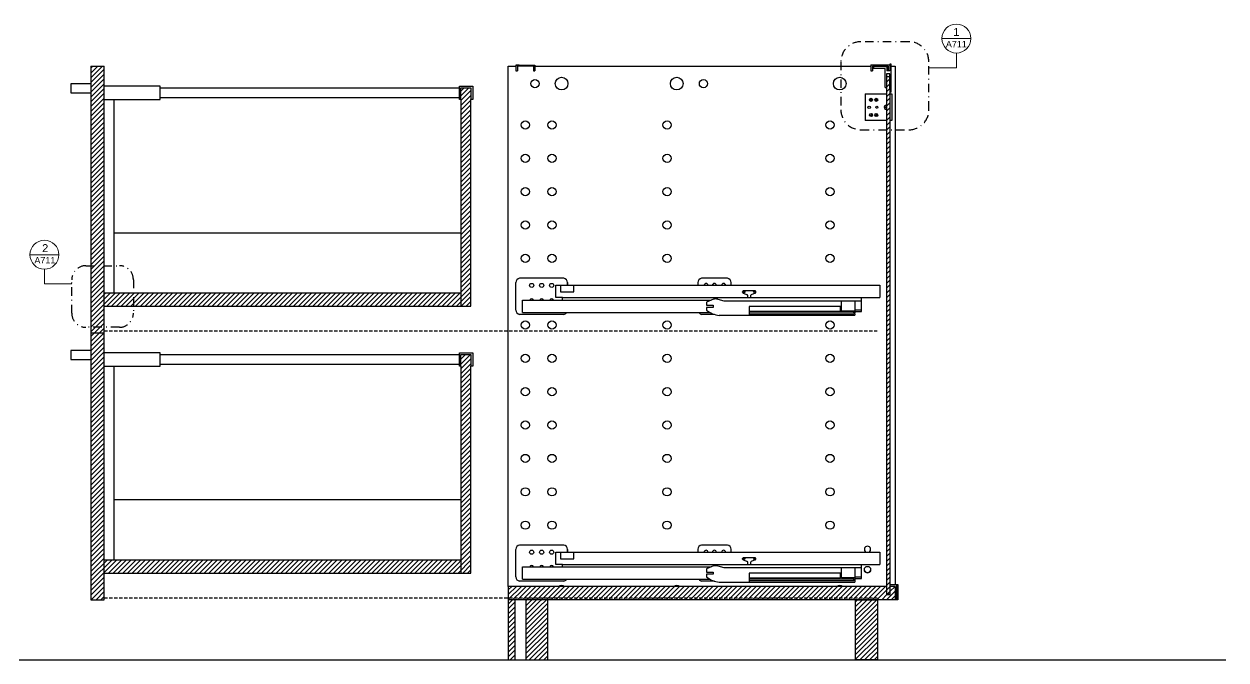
# Model space of a CAD drawing. Header units: millimetres. Extents: x -327 to 34504, y -289 to 580.
# Drawn here: x 1253.1 to 1433.3, y 309.4 to 404.7 of the extents above; entities that cross this region are included whole.
import ezdxf
from ezdxf.enums import TextEntityAlignment as Align

# ---------------------------------------------------------------- set-up
doc = ezdxf.new("R2010")
doc.units = ezdxf.units.MM
doc.linetypes.add('TRATTEGGIATO', pattern=[0.75, 0.5, -0.25])
doc.linetypes.add('TRATTOPUNTO', pattern=[25.4, 12.7, -6.35, 0, -6.35])
doc.layers.add('A-ANNO-SYMB', color=3, linetype='Continuous', lineweight=15)
doc.layers.add('A-GLAZ-FULL', color=4, linetype='Continuous', lineweight=25)
for name, color, linetype in [('FINESTRE', 4, 'Continuous'), ('G-ANNO-LOGO', 3, 'Continuous'), ('linee sezionate', 4, 'Continuous'), ('prospetti', 2, 'Continuous'), ('simboli tratteggiati', 1, 'Continuous'), ('viti', 5, 'Continuous')]:
    doc.layers.add(name, color=color, linetype=linetype)
doc.styles.add('ARIAL', font='arial.ttf')
doc.styles.get("Standard").update_dxf_attribs({"font": 'arial.ttf'})

# ---------------------------------------------------------------- blocks, each defined once
blk = doc.blocks.new('DETAGLI')
at = {"layer": 'A-ANNO-SYMB', "linetype": 'Continuous'}
blk.add_line((486.66, 356.17), (504.76, 356.17), dxfattribs=at)
blk.add_circle((495.71, 356.17), 9.05, dxfattribs=at)
for tag, p in [('TAVOLA', (495.71, 362.76)), ('SEZIONE', (495.71, 354.67))]:
    blk.add_attdef(tag, text='', height=5, dxfattribs=at).set_placement(p, align=Align.TOP_CENTER)

msp = doc.modelspace()

# ---------------------------------------------------------------- hatches: boundary and pattern name
at = {"layer": 'G-ANNO-LOGO'}
h = msp.add_hatch(dxfattribs=at)
h.set_pattern_fill('ANSI31', color=256, scale=0.16)
h.paths.add_polyline_path([(1265.09, 378.43), (1265.09, 398.43), (1263.09, 398.43), (1263.09, 378.43), (1263.09, 368.51), (1265.09, 368.51), (1265.09, 373.13)])
h.paths.add_polyline_path([(1265.09, 368.51), (1263.09, 368.51), (1263.09, 359.27), (1265.09, 359.27)])
h.paths.add_polyline_path([(1269.47, 364.43), (1265.09, 364.43), (1265.09, 362.43), (1269.47, 362.43)])
h.paths.add_polyline_path([(1318.59, 364.43), (1269.47, 364.43), (1269.47, 362.43), (1318.59, 362.43)])
h.paths.add_polyline_path([(1265.09, 359.27), (1263.09, 359.27), (1263.09, 358.43), (1265.09, 358.43)])
h.paths.add_polyline_path([(1265.09, 358.43), (1263.09, 358.43), (1263.09, 338.43), (1263.09, 318.43), (1265.09, 318.43), (1265.09, 338.43)])
h.paths.add_polyline_path([(1318.59, 324.43), (1265.09, 324.43), (1265.09, 322.43), (1318.59, 322.43)])
h.paths.add_polyline_path([(1320.09, 353.43), (1320.09, 355.18), (1318.59, 355.18), (1318.59, 353.43), (1318.59, 322.43), (1320.09, 322.43)])
h.paths.add_polyline_path([(1320.09, 393.43), (1320.09, 395.18), (1318.59, 395.18), (1318.59, 393.43), (1318.59, 362.43), (1320.09, 362.43)])
h.paths.add_polyline_path([(1331.62, 318.43), (1328.34, 318.43), (1328.34, 309.41), (1331.62, 309.41)])
h.paths.add_polyline_path([(1326.7, 318.43), (1325.7, 318.43), (1325.7, 309.39), (1326.7, 309.39)])
h.paths.add_polyline_path([(1382.4, 320.43), (1325.7, 320.43), (1325.7, 318.43), (1326.7, 318.43), (1383.7, 318.43), (1383.7, 320.43), (1382.95, 320.43), (1382.95, 319.21), (1382.9, 319.21), (1382.4, 319.21), (1382.4, 319.26)])
h.paths.add_polyline_path([(1381.06, 318.42), (1377.78, 318.42), (1377.78, 309.41), (1381.06, 309.41)])
h.paths.add_polyline_path([(1382.9, 356.25), (1382.45, 356.25), (1382.45, 319.26), (1382.9, 319.26)])
h.paths.add_polyline_path([(1382.9, 369.45), (1382.45, 369.45), (1382.45, 356.25), (1382.9, 356.25)])
h.paths.add_polyline_path([(1382.9, 396.9), (1382.45, 396.9), (1382.45, 369.45), (1382.9, 369.45)])

# ---------------------------------------------------------------- linework, layer by layer
for p, q in [((1263.09, 398.43), (1265.09, 398.43)), ((1382.9, 393.89), (1382.9, 390.63)), ((1263.09, 358.43), (1265.09, 358.43))]:
    msp.add_line(p, q)
for centre in [(1328.24, 359.61), (1332.24, 359.61)]:
    msp.add_circle(centre, 0.614)
at = {"layer": 'A-ANNO-SYMB'}
for p, q in [((1392.89, 400.4), (1392.89, 398.2)), ((1392.89, 398.2), (1388.77, 398.2)), ((1256.12, 367.98), (1256.12, 365.78)), ((1256.12, 365.78), (1260.23, 365.78))]:
    msp.add_line(p, q, dxfattribs=at)
at = {"layer": 'A-GLAZ-FULL'}
msp.add_line((1173.48, 309.39), (1433.33, 309.39), dxfattribs=at)
at = {"layer": 'FINESTRE'}
for p, q in [((1382.4, 320.43), (1382.4, 319.26)), ((1382.4, 319.26), (1382.4, 319.21)), ((1382.4, 319.21), (1382.9, 319.21)), ((1382.9, 319.21), (1382.95, 319.21)), ((1382.95, 319.21), (1382.95, 320.43))]:
    msp.add_line(p, q, dxfattribs=at)
for points in [[(1328.34, 318.43), (1328.34, 309.41), (1331.62, 309.41), (1331.62, 318.43)], [(1381.06, 318.42), (1381.06, 309.41), (1377.78, 309.41), (1377.78, 318.42)]]:
    msp.add_lwpolyline(points, close=True, dxfattribs=at)
at = {"layer": 'linee sezionate'}
for p, q in [((1263.09, 398.43), (1263.09, 378.43)), ((1263.09, 398.43), (1265.09, 398.43)), ((1265.09, 378.43), (1265.09, 398.43)), ((1381.92, 398.43), (1382.32, 398.43)), ((1318.59, 395.18), (1320.09, 395.18)), ((1318.59, 393.43), (1318.59, 395.18)), ((1320.09, 395.18), (1320.09, 393.43)), ((1265.09, 378.73), (1265.09, 393.13)), ((1318.59, 393.43), (1318.59, 362.43)), ((1320.09, 362.43), (1320.09, 393.43)), ((1263.09, 378.43), (1263.09, 358.43)), ((1265.09, 358.43), (1265.09, 378.43)), ((1265.09, 358.73), (1265.09, 373.13)), ((1265.09, 364.43), (1318.59, 364.43)), ((1265.09, 362.43), (1320.09, 362.43)), ((1263.09, 358.43), (1263.09, 338.43)), ((1263.09, 358.43), (1265.09, 358.43)), ((1263.09, 358.43), (1265.09, 358.43)), ((1265.09, 338.43), (1265.09, 358.43)), ((1318.59, 355.18), (1320.09, 355.18)), ((1318.59, 353.43), (1318.59, 355.18)), ((1320.09, 355.18), (1320.09, 353.43)), ((1318.59, 353.43), (1318.59, 322.43)), ((1320.09, 322.43), (1320.09, 353.43)), ((1265.09, 338.73), (1265.09, 353.13)), ((1263.09, 338.43), (1263.09, 318.43)), ((1265.09, 318.43), (1265.09, 338.43)), ((1265.09, 318.73), (1265.09, 333.13)), ((1265.09, 324.43), (1318.59, 324.43)), ((1265.09, 322.43), (1320.09, 322.43)), ((1325.7, 320.43), (1325.7, 318.43)), ((1382.4, 320.43), (1325.7, 320.43)), ((1383.7, 320.43), (1382.95, 320.43)), ((1383.7, 320.43), (1383.7, 318.43)), ((1263.09, 318.43), (1265.09, 318.43)), ((1383.7, 318.43), (1325.7, 318.43)), ((1325.7, 318.43), (1325.7, 309.39)), ((1326.7, 318.43), (1326.7, 309.39))]:
    msp.add_line(p, q, dxfattribs=at)
msp.add_lwpolyline([(1382.45, 396.9), (1382.9, 396.9), (1382.9, 319.26), (1382.45, 319.26)], close=True, dxfattribs=at)
at = {"layer": 'prospetti'}
for p, q in [((1325.7, 398.43), (1326.85, 398.43)), ((1325.7, 320.43), (1325.7, 398.43)), ((1329.68, 398.43), (1380.08, 398.43)), ((1383.12, 398.43), (1383.7, 398.43)), ((1383.7, 398.43), (1383.7, 390.73)), ((1263.09, 395.8), (1260.07, 395.8)), ((1260.07, 395.8), (1260.07, 394.45)), ((1273.47, 395.43), (1265.09, 395.43)), ((1273.47, 393.43), (1273.47, 395.43)), ((1273.47, 395.18), (1318.39, 395.18)), ((1318.39, 395.43), (1320.39, 395.43)), ((1318.39, 393.43), (1318.39, 395.43)), ((1320.39, 395.43), (1320.39, 393.43)), ((1320.39, 395.43), (1320.39, 393.43)), ((1260.07, 394.45), (1263.09, 394.45)), ((1265.09, 393.43), (1273.47, 393.43)), ((1266.59, 364.43), (1266.59, 393.43)), ((1318.39, 393.68), (1273.47, 393.68)), ((1318.59, 393.43), (1318.39, 393.43)), ((1320.39, 393.43), (1320.09, 393.43)), ((1383.7, 390.73), (1383.7, 320.73)), ((1266.59, 373.43), (1318.59, 373.43)), ((1263.09, 355.8), (1260.07, 355.8)), ((1260.07, 355.8), (1260.07, 354.45)), ((1273.47, 355.43), (1265.09, 355.43)), ((1273.47, 353.43), (1273.47, 355.43)), ((1273.47, 355.18), (1318.39, 355.18)), ((1318.39, 355.43), (1320.39, 355.43)), ((1318.39, 353.43), (1318.39, 355.43)), ((1320.39, 355.43), (1320.39, 353.43)), ((1320.39, 355.43), (1320.39, 353.43)), ((1260.07, 354.45), (1263.09, 354.45)), ((1265.09, 353.43), (1273.47, 353.43)), ((1266.59, 324.43), (1266.59, 353.43)), ((1318.39, 353.68), (1273.47, 353.68)), ((1318.59, 353.43), (1318.39, 353.43)), ((1320.39, 353.43), (1320.09, 353.43)), ((1266.59, 333.43), (1318.59, 333.43))]:
    msp.add_line(p, q, dxfattribs=at)
for centre, radius in [((1333.69, 395.81), 0.955), ((1333.69, 395.81), 0.955), ((1350.96, 395.81), 0.955), ((1350.96, 395.81), 0.955), ((1375.41, 395.81), 0.955), ((1375.41, 395.81), 0.955), ((1329.69, 395.81), 0.614), ((1329.69, 395.81), 0.614), ((1354.96, 395.81), 0.614), ((1354.96, 395.81), 0.614), ((1328.24, 389.61), 0.614), ((1332.24, 389.61), 0.614), ((1349.51, 389.61), 0.614), ((1373.95, 389.61), 0.614), ((1328.24, 384.61), 0.614), ((1332.24, 384.61), 0.614), ((1349.51, 384.61), 0.614), ((1373.95, 384.61), 0.614), ((1328.24, 379.61), 0.614), ((1328.24, 379.61), 0.614), ((1332.24, 379.61), 0.614), ((1332.24, 379.61), 0.614), ((1349.51, 379.61), 0.614), ((1373.95, 379.61), 0.614), ((1328.24, 374.61), 0.614), ((1328.24, 374.61), 0.614), ((1332.24, 374.61), 0.614), ((1332.24, 374.61), 0.614), ((1349.51, 374.61), 0.614), ((1373.95, 374.61), 0.614), ((1328.24, 369.61), 0.614), ((1328.24, 369.61), 0.614), ((1332.24, 369.61), 0.614), ((1332.24, 369.61), 0.614), ((1349.51, 369.61), 0.614), ((1373.95, 369.61), 0.614), ((1328.24, 359.61), 0.614), ((1332.24, 359.61), 0.614), ((1349.51, 359.61), 0.614), ((1373.95, 359.61), 0.614), ((1328.24, 354.61), 0.614), ((1328.24, 354.61), 0.614), ((1332.24, 354.61), 0.614), ((1332.24, 354.61), 0.614), ((1349.51, 354.61), 0.614), ((1373.95, 354.61), 0.614), ((1328.24, 349.61), 0.614), ((1328.24, 349.61), 0.614), ((1328.24, 349.61), 0.614), ((1332.24, 349.61), 0.614), ((1332.24, 349.61), 0.614), ((1332.24, 349.61), 0.614), ((1349.51, 349.61), 0.614), ((1349.51, 349.61), 0.614), ((1349.51, 349.61), 0.614), ((1373.95, 349.61), 0.614), ((1373.95, 349.61), 0.614), ((1373.95, 349.61), 0.614), ((1328.24, 344.61), 0.614), ((1328.24, 344.61), 0.614), ((1328.24, 344.61), 0.614), ((1332.24, 344.61), 0.614), ((1332.24, 344.61), 0.614), ((1332.24, 344.61), 0.614), ((1349.51, 344.61), 0.614), ((1349.51, 344.61), 0.614), ((1349.51, 344.61), 0.614), ((1373.95, 344.61), 0.614), ((1373.95, 344.61), 0.614), ((1373.95, 344.61), 0.614), ((1328.24, 339.61), 0.614), ((1328.24, 339.61), 0.614), ((1332.24, 339.61), 0.614), ((1332.24, 339.61), 0.614), ((1349.51, 339.61), 0.614), ((1373.95, 339.61), 0.614), ((1328.24, 334.61), 0.614), ((1328.24, 334.61), 0.614), ((1332.24, 334.61), 0.614), ((1332.24, 334.61), 0.614), ((1349.51, 334.61), 0.614), ((1373.95, 334.61), 0.614), ((1328.24, 329.61), 0.614), ((1328.24, 329.61), 0.614), ((1332.24, 329.61), 0.614), ((1332.24, 329.61), 0.614), ((1349.51, 329.61), 0.614), ((1373.95, 329.61), 0.614), ((1379.57, 322.95), 0.469)]:
    msp.add_circle(centre, radius, dxfattribs=at)
for centre, radius, start, end in [((1379.57, 325.97), 0.469, 301.4191, 238.5809), ((1379.57, 322.95), 0.469, 195.4149, 344.5851), ((1333.69, 319.61), 0.955, 58.8319, 121.1681), ((1350.96, 319.61), 0.955, 58.8319, 121.1681), ((1375.41, 319.61), 0.955, 58.8319, 121.1681)]:
    msp.add_arc(centre, radius, start, end, dxfattribs=at)
at = {"layer": 'simboli tratteggiati', "linetype": 'TRATTEGGIATO'}
for p, q in [((1265.09, 358.73), (1381, 358.73)), ((1265.09, 318.73), (1381, 318.73))]:
    msp.add_line(p, q, dxfattribs=at)
at = {"layer": 'simboli tratteggiati', "linetype": 'TRATTOPUNTO', "ltscale": 0.1}
for points in [[(1378.57, 388.89), (1385.77, 388.89, 0.414214), (1388.77, 391.89), (1388.77, 399.09, 0.414214), (1385.77, 402.09), (1378.57, 402.09, 0.414214), (1375.57, 399.09), (1375.57, 391.89, 0.414214)], [(1267.37, 359.27), (1262.33, 359.27, -0.414214), (1260.23, 361.37), (1260.23, 366.41, -0.414214), (1262.33, 368.51), (1267.37, 368.51, -0.414214), (1269.47, 366.41), (1269.47, 361.37, -0.414214)]]:
    msp.add_lwpolyline(points, format="xyb", close=True, dxfattribs=at)
at = {"layer": 'viti'}
for p, q in [((1326.85, 398.56), (1329.68, 398.57)), ((1327.3, 398.56), (1326.85, 398.56)), ((1326.85, 398.56), (1326.85, 397.75)), ((1329.45, 398.43), (1327.08, 398.43)), ((1327.08, 398.43), (1327.08, 397.75)), ((1329.23, 398.57), (1329.68, 398.57)), ((1329.45, 398.43), (1329.45, 397.75)), ((1329.68, 398.56), (1329.68, 397.8)), ((1329.68, 398.56), (1329.68, 397.75)), ((1380.08, 398.61), (1382.46, 398.61)), ((1380.08, 398.61), (1380.08, 397.75)), ((1382.68, 398.43), (1380.31, 398.43)), ((1380.31, 398.43), (1380.31, 397.75)), ((1382.46, 398.61), (1382.91, 398.61)), ((1382.68, 398.43), (1382.68, 397.75)), ((1382.91, 398.72), (1382.91, 398.61)), ((1383.12, 398.72), (1382.91, 398.72)), ((1382.91, 398.65), (1382.91, 397.75)), ((1382.91, 398.61), (1382.91, 397.75)), ((1383.12, 394.53), (1383.12, 398.72)), ((1326.85, 397.75), (1327.08, 397.75)), ((1329.45, 397.75), (1329.68, 397.75)), ((1380.08, 397.75), (1380.31, 397.75)), ((1382.46, 398.31), (1380.46, 398.31)), ((1380.46, 398.31), (1380.46, 398.11)), ((1380.46, 398.11), (1382.23, 398.1)), ((1382.23, 396.88), (1382.23, 398.1)), ((1382.24, 395.22), (1382.23, 396.88)), ((1382.44, 397.26), (1382.44, 395.22)), ((1382.91, 397.26), (1382.44, 397.26)), ((1382.46, 398.31), (1382.46, 397.75)), ((1382.91, 397.75), (1382.46, 397.75)), ((1382.68, 397.75), (1382.46, 397.75)), ((1382.91, 397.75), (1382.68, 397.75)), ((1382.91, 395.14), (1382.91, 397.26)), ((1382.24, 395.22), (1382.45, 395.22)), ((1383.03, 394.53), (1382.91, 395.14)), ((1379.2, 394.26), (1382.45, 394.26)), ((1379.2, 394.26), (1379.2, 390.26)), ((1379.89, 393.38), (1380.32, 393.38)), ((1380.1, 393.59), (1380.1, 393.16)), ((1380.66, 393.38), (1381.09, 393.38)), ((1380.88, 393.59), (1380.88, 393.16)), ((1382.9, 394.26), (1383.2, 394.26)), ((1382.9, 393.89), (1382.9, 390.63)), ((1383.12, 394.53), (1383.03, 394.53)), ((1383.2, 394.26), (1383.2, 390.26)), ((1380.1, 391.31), (1380.1, 390.88)), ((1380.87, 391.31), (1380.87, 390.88)), ((1382.14, 392.26), (1382.45, 392.26)), ((1382.36, 392.47), (1382.36, 392.05)), ((1382.45, 390.26), (1379.2, 390.26)), ((1379.89, 391.1), (1380.32, 391.1)), ((1380.66, 391.1), (1381.09, 391.1)), ((1383.2, 390.26), (1382.9, 390.26)), ((1326.8, 365.98), (1326.8, 361.85)), ((1334.01, 366.63), (1327.37, 366.63)), ((1334.01, 366.63), (1327.37, 366.63)), ((1334.58, 365.57), (1334.58, 365.98)), ((1334.58, 365.98), (1334.58, 365.57)), ((1354.12, 365.98), (1354.12, 365.57)), ((1358.55, 366.63), (1354.69, 366.63)), ((1359.12, 365.57), (1359.12, 365.98)), ((1332.8, 363.72), (1332.8, 365.57)), ((1332.8, 365.57), (1381.44, 365.57)), ((1333.5, 365.57), (1333.5, 364.57)), ((1333.5, 364.57), (1335.5, 364.57)), ((1335.5, 364.57), (1335.5, 365.57)), ((1360.83, 364.53), (1360.83, 364.61)), ((1360.92, 364.39), (1361.55, 364.14)), ((1362.72, 364.72), (1360.93, 364.72)), ((1362.73, 364.39), (1362.1, 364.14)), ((1362.83, 364.53), (1362.83, 364.61)), ((1381.44, 365.57), (1381.44, 363.72)), ((1327.8, 361.49), (1327.8, 363.34)), ((1327.8, 363.34), (1356.11, 363.34)), ((1333.8, 363.72), (1332.8, 363.72)), ((1333.8, 363.32), (1333.8, 363.72)), ((1333.8, 363.72), (1381.44, 363.72)), ((1356.47, 363.49), (1355.43, 363.06)), ((1355.43, 363.06), (1355.43, 362.58)), ((1355.43, 362.58), (1356.43, 362.58)), ((1356.43, 362.58), (1356.43, 362.26)), ((1357.13, 363.49), (1358.04, 363.26)), ((1358.04, 363.26), (1378.67, 363.26)), ((1361.63, 363.72), (1361.63, 364.04)), ((1361.83, 362.41), (1361.83, 361.69)), ((1375.5, 362.41), (1361.83, 362.41)), ((1362.03, 364.04), (1362.03, 363.72)), ((1375.5, 361.69), (1375.5, 362.41)), ((1375.67, 361.69), (1375.67, 363.26)), ((1377.67, 363.26), (1377.67, 361.42)), ((1378.67, 361.62), (1378.67, 363.72)), ((1334.01, 361.21), (1327.37, 361.21)), ((1327.8, 361.49), (1355.96, 361.49)), ((1356.62, 361.21), (1354.69, 361.21)), ((1356.43, 362.26), (1355.43, 362.26)), ((1355.43, 362.26), (1355.43, 361.86)), ((1357.31, 361.07), (1377.67, 361.07)), ((1361.83, 361.69), (1361.83, 361.07)), ((1361.83, 361.69), (1375.5, 361.69)), ((1377.5, 361.52), (1361.83, 361.52)), ((1377.5, 361.24), (1361.83, 361.24)), ((1377.67, 361.69), (1375.67, 361.69)), ((1375.67, 361.69), (1377.67, 361.69)), ((1377.5, 361.42), (1377.5, 361.52)), ((1377.67, 361.42), (1377.5, 361.42)), ((1377.5, 361.34), (1377.5, 361.24)), ((1377.67, 361.34), (1377.5, 361.34)), ((1378.67, 361.82), (1377.67, 361.82)), ((1377.67, 361.62), (1378.67, 361.62)), ((1377.67, 361.34), (1377.67, 361.07)), ((1334.01, 326.63), (1327.37, 326.63)), ((1334.01, 326.63), (1327.37, 326.63)), ((1358.55, 326.63), (1354.69, 326.63)), ((1326.8, 325.98), (1326.8, 321.85)), ((1332.8, 323.72), (1332.8, 325.57)), ((1332.8, 325.57), (1381.44, 325.57)), ((1333.5, 325.57), (1333.5, 324.57)), ((1333.5, 324.57), (1335.5, 324.57)), ((1334.58, 325.57), (1334.58, 325.98)), ((1334.58, 325.98), (1334.58, 325.57)), ((1335.5, 324.57), (1335.5, 325.57)), ((1354.12, 325.98), (1354.12, 325.57)), ((1359.12, 325.57), (1359.12, 325.98)), ((1360.83, 324.53), (1360.83, 324.61)), ((1362.72, 324.72), (1360.93, 324.72)), ((1362.83, 324.53), (1362.83, 324.61)), ((1381.44, 325.57), (1381.44, 323.72)), ((1327.8, 321.49), (1327.8, 323.34)), ((1327.8, 323.34), (1356.11, 323.34)), ((1333.8, 323.72), (1332.8, 323.72)), ((1333.8, 323.32), (1333.8, 323.72)), ((1333.8, 323.72), (1381.44, 323.72)), ((1356.47, 323.49), (1355.43, 323.06)), ((1355.43, 323.06), (1355.43, 322.58)), ((1357.13, 323.49), (1358.04, 323.26)), ((1358.04, 323.26), (1378.67, 323.26)), ((1360.92, 324.39), (1361.55, 324.14)), ((1361.63, 323.72), (1361.63, 324.04)), ((1362.03, 324.04), (1362.03, 323.72)), ((1362.73, 324.39), (1362.1, 324.14)), ((1375.67, 321.69), (1375.67, 323.26)), ((1377.67, 323.26), (1377.67, 321.42)), ((1378.67, 321.62), (1378.67, 323.72)), ((1334.01, 321.21), (1327.37, 321.21)), ((1327.8, 321.49), (1355.96, 321.49)), ((1356.62, 321.21), (1354.69, 321.21)), ((1355.43, 322.58), (1356.43, 322.58)), ((1356.43, 322.26), (1355.43, 322.26)), ((1355.43, 322.26), (1355.43, 321.86)), ((1356.43, 322.58), (1356.43, 322.26)), ((1357.31, 321.07), (1377.67, 321.07)), ((1361.83, 322.41), (1361.83, 321.69)), ((1375.5, 322.41), (1361.83, 322.41)), ((1361.83, 321.69), (1361.83, 321.07)), ((1361.83, 321.69), (1375.5, 321.69)), ((1377.5, 321.52), (1361.83, 321.52)), ((1377.5, 321.24), (1361.83, 321.24)), ((1375.5, 321.69), (1375.5, 322.41)), ((1377.67, 321.69), (1375.67, 321.69)), ((1375.67, 321.69), (1377.67, 321.69)), ((1377.5, 321.42), (1377.5, 321.52)), ((1377.67, 321.42), (1377.5, 321.42)), ((1377.5, 321.34), (1377.5, 321.24)), ((1377.67, 321.34), (1377.5, 321.34)), ((1378.67, 321.82), (1377.67, 321.82)), ((1377.67, 321.62), (1378.67, 321.62)), ((1377.67, 321.34), (1377.67, 321.07)), ((1382.9, 320.73), (1383.9, 320.73)), ((1383.9, 320.73), (1383.9, 318.43)), ((1383.9, 320.73), (1384.1, 320.73)), ((1384.01, 319.86), (1383.9, 319.86)), ((1384.01, 319.29), (1383.9, 319.29)), ((1384.01, 319.29), (1384.01, 319.86)), ((1384.1, 320.73), (1384.1, 318.43)), ((1383.9, 318.43), (1383.7, 318.43)), ((1384.1, 318.43), (1383.9, 318.43)), ((1384.1, 318.43), (1384.1, 318.43))]:
    msp.add_line(p, q, dxfattribs=at)
for centre, radius in [((1380.1, 393.38), 0.227), ((1380.88, 393.38), 0.227), ((1379.82, 392.26), 0.186), ((1380.1, 391.1), 0.227), ((1380.87, 391.1), 0.227), ((1380.87, 391.1), 0.227), ((1380.97, 392.26), 0.15), ((1329.2, 365.55), 0.308), ((1330.7, 365.55), 0.308), ((1332.2, 365.55), 0.308), ((1361.09, 364.57), 0.0864), ((1362.56, 364.57), 0.0864), ((1329.2, 325.55), 0.308), ((1330.7, 325.55), 0.308), ((1332.2, 325.55), 0.308), ((1361.09, 324.57), 0.0864), ((1362.56, 324.57), 0.0864)]:
    msp.add_circle(centre, radius, dxfattribs=at)
for centre, radius, start, end in [((1382.36, 392.26), 0.31, 72.4134, 287.5866), ((1327.49, 365.95), 0.69, 99.8541, 177.0588), ((1333.9, 365.95), 0.69, 2.9412, 80.1459), ((1354.81, 365.95), 0.69, 99.8541, 177.0588), ((1358.43, 365.95), 0.69, 2.9412, 80.1459), ((1355.36, 365.53), 0.308, 7.6624, 172.3376), ((1356.6, 365.53), 0.308, 7.6624, 172.3376), ((1357.99, 365.53), 0.308, 7.6624, 172.3376), ((1360.96, 364.59), 0.133, 103.0025, 171.0095), ((1360.97, 364.53), 0.145, 179.5495, 248.9349), ((1361.51, 364.03), 0.12, 354.9325, 77.4453), ((1362.15, 364.03), 0.12, 102.5547, 185.0675), ((1362.7, 364.59), 0.133, 8.9905, 76.9975), ((1362.68, 364.53), 0.145, 291.0651, 0.4505), ((1329.2, 363.25), 0.308, 17.0805, 162.9195), ((1330.7, 363.25), 0.308, 17.0805, 162.9195), ((1332.2, 363.25), 0.308, 17.0805, 162.9195), ((1356.8, 361.77), 1.75, 79.1791, 100.7634), ((1327.49, 361.89), 0.69, 182.9412, 260.1459), ((1333.9, 361.89), 0.69, 279.8541, 318.4564), ((1354.75, 361.71), 0.505, 206.1394, 263.7322), ((1357.63, 364.46), 3.41, 229.8322, 264.7149), ((1327.49, 325.95), 0.69, 99.8541, 177.0588), ((1333.9, 325.95), 0.69, 2.9412, 80.1459), ((1354.81, 325.95), 0.69, 99.8541, 177.0588), ((1358.43, 325.95), 0.69, 2.9412, 80.1459), ((1355.36, 325.53), 0.308, 7.6624, 172.3376), ((1356.6, 325.53), 0.308, 7.6624, 172.3376), ((1357.99, 325.53), 0.308, 7.6624, 172.3376), ((1360.96, 324.59), 0.133, 103.0025, 171.0095), ((1360.97, 324.53), 0.145, 179.5495, 248.9349), ((1362.7, 324.59), 0.133, 8.9905, 76.9975), ((1362.68, 324.53), 0.145, 291.0651, 0.4505), ((1329.2, 323.25), 0.308, 17.0805, 162.9195), ((1330.7, 323.25), 0.308, 17.0805, 162.9195), ((1332.2, 323.25), 0.308, 17.0805, 162.9195), ((1356.8, 321.77), 1.75, 79.1791, 100.7634), ((1361.51, 324.03), 0.12, 354.9325, 77.4453), ((1362.15, 324.03), 0.12, 102.5547, 185.0675), ((1327.49, 321.89), 0.69, 182.9412, 260.1459), ((1333.9, 321.89), 0.69, 279.8541, 318.4564), ((1354.75, 321.71), 0.505, 206.1394, 263.7322), ((1357.63, 324.46), 3.41, 229.8322, 264.7149)]:
    msp.add_arc(centre, radius, start, end, dxfattribs=at)

# ---------------------------------------------------------------- block references
at = {"layer": 'A-ANNO-SYMB'}
ref = msp.add_blockref('DETAGLI', (1273.92, 317.09), dxfattribs=dict(at, xscale=0.24, yscale=0.24, zscale=0.24))
ref.add_attrib('SEZIONE', 'A711', dxfattribs={"linetype": 'Continuous', "height": 0.96, "style": 'ARIAL'}).set_placement((1392.89, 402.21), align=Align.TOP_CENTER)
ref.add_attrib('TAVOLA', '1', dxfattribs={"linetype": 'Continuous', "height": 1.2, "style": 'ARIAL'}).set_placement((1392.89, 404.15), align=Align.TOP_CENTER)
ref = msp.add_blockref('DETAGLI', (1375.09, 284.68), dxfattribs=dict(at, xscale=-0.24, yscale=0.24, zscale=0.24))
ref.add_attrib('SEZIONE', 'A711', dxfattribs={"linetype": 'Continuous', "height": 0.96, "style": 'ARIAL'}).set_placement((1256.19, 369.8), align=Align.TOP_CENTER)
ref.add_attrib('TAVOLA', '2', dxfattribs={"linetype": 'Continuous', "height": 1.2, "style": 'ARIAL'}).set_placement((1256.24, 371.74), align=Align.TOP_CENTER)

doc.saveas('drawing.dxf')
